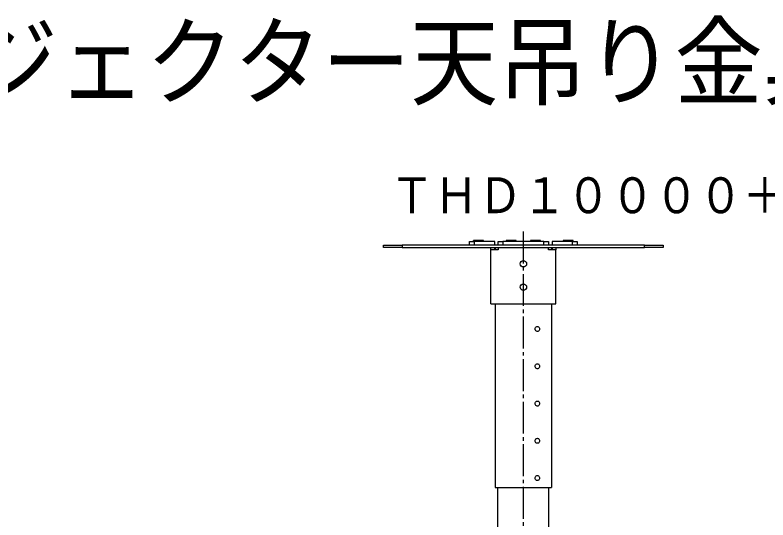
# Model space of a CAD drawing. Units: millimetres, scale not verified. Extents: x -63 to 63, y -57 to 57.
# Drawn here: x 0 to 40.36, y 30.25 to 57.34 of the extents above; entities that cross this region are included whole.
import ezdxf
from ezdxf.enums import TextEntityAlignment as Align

# ---------------------------------------------------------------- set-up
doc = ezdxf.new("R2010")
doc.units = ezdxf.units.MM
doc.header["$LTSCALE"] = 0.190236
doc.linetypes.add('CHAIN2', pattern=[12, 9, -1, 1, -1])
for name, color, linetype in [('0-0_MOJI1', 2, 'Continuous'), ('0-1_TOUROKU', 1, 'Continuous'), ('0-2_GAIKEI', 1, 'Continuous'), ('0-3_KIJUN', 3, 'Continuous')]:
    doc.layers.add(name, color=color, linetype=linetype)
doc.styles.add('ＭＳ ゴシック', font='')
doc.styles.get('ＭＳ ゴシック').set_extended_font_data('MS Gothic')

msp = doc.modelspace()

# ---------------------------------------------------------------- linework, layer by layer
at = {"layer": '0-2_GAIKEI'}
for p, q in [((25.1136, 45.2461), (24.5836, 45.2461)), ((24.5836, 45.1961), (24.5836, 45.2461)), ((25.1136, 45.1961), (25.1136, 45.2461)), ((26.5986, 45.2461), (26.3336, 45.2461)), ((26.3336, 45.2461), (26.3336, 45.1961)), ((26.8636, 45.2461), (26.5986, 45.2461)), ((26.8636, 45.1961), (26.8636, 45.2461)), ((27.8986, 45.2461), (27.6336, 45.2461)), ((27.6336, 45.2461), (27.6336, 45.1961)), ((28.1636, 45.2461), (27.8986, 45.2461)), ((28.1636, 45.1961), (28.1636, 45.2461)), ((29.9136, 45.2461), (29.3836, 45.2461)), ((29.3836, 45.2461), (29.3836, 45.1961)), ((29.9136, 45.1961), (29.9136, 45.2461)), ((20.7486, 44.9961), (20.7486, 44.8711)), ((24.3611, 44.9961), (24.3611, 45.1961)), ((24.3611, 45.1961), (24.6111, 45.1961)), ((25.7111, 45.1961), (24.6111, 45.1961)), ((24.6111, 45.1961), (24.6111, 44.9961)), ((25.5111, 44.7461), (25.5111, 44.8711)), ((25.7111, 44.9961), (25.7111, 45.1961)), ((25.7111, 44.7461), (25.7111, 44.8711)), ((25.7361, 44.8711), (25.7361, 44.7461)), ((25.8986, 45.1961), (26.1486, 45.1961)), ((25.8986, 44.9961), (25.8986, 45.1961)), ((25.8986, 44.8711), (25.8986, 44.7461)), ((28.3486, 45.1961), (26.1486, 45.1961)), ((26.1486, 45.1961), (26.1486, 44.9961)), ((28.3486, 45.1961), (28.5986, 45.1961)), ((28.3486, 44.9961), (28.3486, 45.1961)), ((28.5986, 45.1961), (28.5986, 44.9961)), ((28.5986, 44.7461), (28.5986, 44.8711)), ((28.7611, 44.8711), (28.7611, 44.7461)), ((28.7861, 45.1961), (28.7861, 44.9961)), ((29.8861, 45.1961), (28.7861, 45.1961)), ((28.7861, 44.8711), (28.7861, 44.7461)), ((28.9861, 44.8711), (28.9861, 44.7461)), ((29.8861, 45.1961), (30.1361, 45.1961)), ((29.8861, 44.9961), (29.8861, 45.1961)), ((30.1361, 45.1961), (30.1361, 44.9961)), ((33.7486, 44.8711), (33.7486, 44.9961)), ((25.8986, 44.7461), (25.5111, 44.7461)), ((28.9861, 44.7461), (28.5986, 44.7461))]:
    msp.add_line(p, q, dxfattribs=at)
at = {"layer": '0-2_GAIKEI', "color": 7}
for p, q in [((19.7486, 44.8711), (19.7486, 44.9961)), ((19.7486, 44.9961), (20.7486, 44.9961)), ((20.7486, 44.8711), (19.7486, 44.8711)), ((33.7486, 44.9961), (20.7486, 44.9961)), ((20.7486, 44.8711), (33.7486, 44.8711)), ((33.7486, 44.9961), (34.7486, 44.9961)), ((34.7486, 44.8711), (33.7486, 44.8711)), ((34.7486, 44.9961), (34.7486, 44.8711)), ((25.5111, 41.8461), (25.5111, 44.7461)), ((28.9861, 41.8461), (28.9861, 44.7461)), ((25.5111, 41.8461), (28.9861, 41.8461)), ((25.7361, 41.8461), (25.7361, 31.9961)), ((28.7611, 41.8461), (28.7611, 31.9961)), ((25.7361, 31.9961), (28.7611, 31.9961)), ((25.8642, 31.9961), (25.8642, 25.2211)), ((28.6142, 25.2211), (28.6142, 31.9961))]:
    msp.add_line(p, q, dxfattribs=at)
at = {"layer": '0-2_GAIKEI'}
msp.add_lwpolyline([(26.3336, 45.2461), (26.3336, 45.2461), (26.3336, 45.2461)], dxfattribs=at)
for points in [[(27.8826, 40.4961), (27.8873, 40.5351), (27.9003, 40.5679), (27.9199, 40.5942), (27.9446, 40.6136), (27.9725, 40.6259), (28.0021, 40.6307), (28.0317, 40.6277), (28.0597, 40.6166), (28.0843, 40.597), (28.104, 40.5688), (28.117, 40.5314), (28.1207, 40.4925), (28.1153, 40.4551), (28.1019, 40.4213), (28.0815, 40.393), (28.0552, 40.372), (28.0238, 40.3604), (27.9873, 40.36), (27.9538, 40.3718), (27.9251, 40.3934), (27.9025, 40.4228), (27.8879, 40.4577)], [(27.8826, 38.4961), (27.8873, 38.5351), (27.9003, 38.5679), (27.9199, 38.5942), (27.9446, 38.6136), (27.9725, 38.6259), (28.0021, 38.6307), (28.0317, 38.6277), (28.0597, 38.6166), (28.0843, 38.597), (28.104, 38.5688), (28.117, 38.5314), (28.1207, 38.4925), (28.1153, 38.4551), (28.1019, 38.4213), (28.0815, 38.393), (28.0552, 38.372), (28.0238, 38.3604), (27.9873, 38.36), (27.9538, 38.3718), (27.9251, 38.3934), (27.9025, 38.4228), (27.8879, 38.4577)], [(27.8826, 36.4961), (27.8873, 36.5351), (27.9003, 36.5679), (27.9199, 36.5942), (27.9446, 36.6136), (27.9725, 36.6259), (28.0021, 36.6307), (28.0317, 36.6277), (28.0597, 36.6166), (28.0843, 36.597), (28.104, 36.5688), (28.117, 36.5314), (28.1207, 36.4925), (28.1153, 36.4551), (28.1019, 36.4213), (28.0815, 36.393), (28.0552, 36.372), (28.0238, 36.3604), (27.9873, 36.36), (27.9538, 36.3718), (27.9251, 36.3934), (27.9025, 36.4228), (27.8879, 36.4577)], [(27.8826, 34.4961), (27.8873, 34.5351), (27.9003, 34.5679), (27.9199, 34.5942), (27.9446, 34.6136), (27.9725, 34.6258), (28.0021, 34.6306), (28.0317, 34.6277), (28.0597, 34.6166), (28.0843, 34.597), (28.104, 34.5688), (28.117, 34.5314), (28.1207, 34.4925), (28.1153, 34.4551), (28.1019, 34.4213), (28.0815, 34.393), (28.0552, 34.372), (28.0238, 34.3604), (27.9873, 34.36), (27.9538, 34.3718), (27.9251, 34.3934), (27.9025, 34.4228), (27.8879, 34.4577)], [(27.8826, 32.4961), (27.8873, 32.5351), (27.9003, 32.5679), (27.9199, 32.5941), (27.9446, 32.6136), (27.9725, 32.6258), (28.0021, 32.6306), (28.0317, 32.6277), (28.0597, 32.6165), (28.0843, 32.597), (28.104, 32.5687), (28.117, 32.5314), (28.1207, 32.4925), (28.1153, 32.4551), (28.1019, 32.4213), (28.0815, 32.393), (28.0552, 32.372), (28.0238, 32.3604), (27.9873, 32.36), (27.9538, 32.3717), (27.9251, 32.3934), (27.9025, 32.4227), (27.8879, 32.4577)]]:
    msp.add_lwpolyline(points, close=True, dxfattribs=at)
for centre in [(27.2486, 43.9961), (27.2486, 42.7461)]:
    msp.add_circle(centre, 0.175, dxfattribs=at)
at = {"layer": '0-3_KIJUN', "color": 7, "linetype": 'CHAIN2'}
msp.add_line((27.2392, 45.7235), (27.2392, 3.1589), dxfattribs=at)

# ---------------------------------------------------------------- texts
at = {"layer": '0-0_MOJI1', "style": 'ＭＳ ゴシック', "width": 0.9}
msp.add_text('ＤＬＰ方式プロジェクター天吊り金具付', height=3.848, dxfattribs=at).set_placement((-35.5001, 51.7599), align=Align.BOTTOM_LEFT)
at = {"layer": '0-1_TOUROKU', "style": 'ＭＳ ゴシック', "width": 0.9}
msp.add_text('ＴＨＤ１００００＋ＥＴＰＫＤ１００Ｈ', height=1.925, dxfattribs=at).set_placement((20.1, 46.13), align=Align.BOTTOM_LEFT)

doc.saveas('drawing.dxf')
